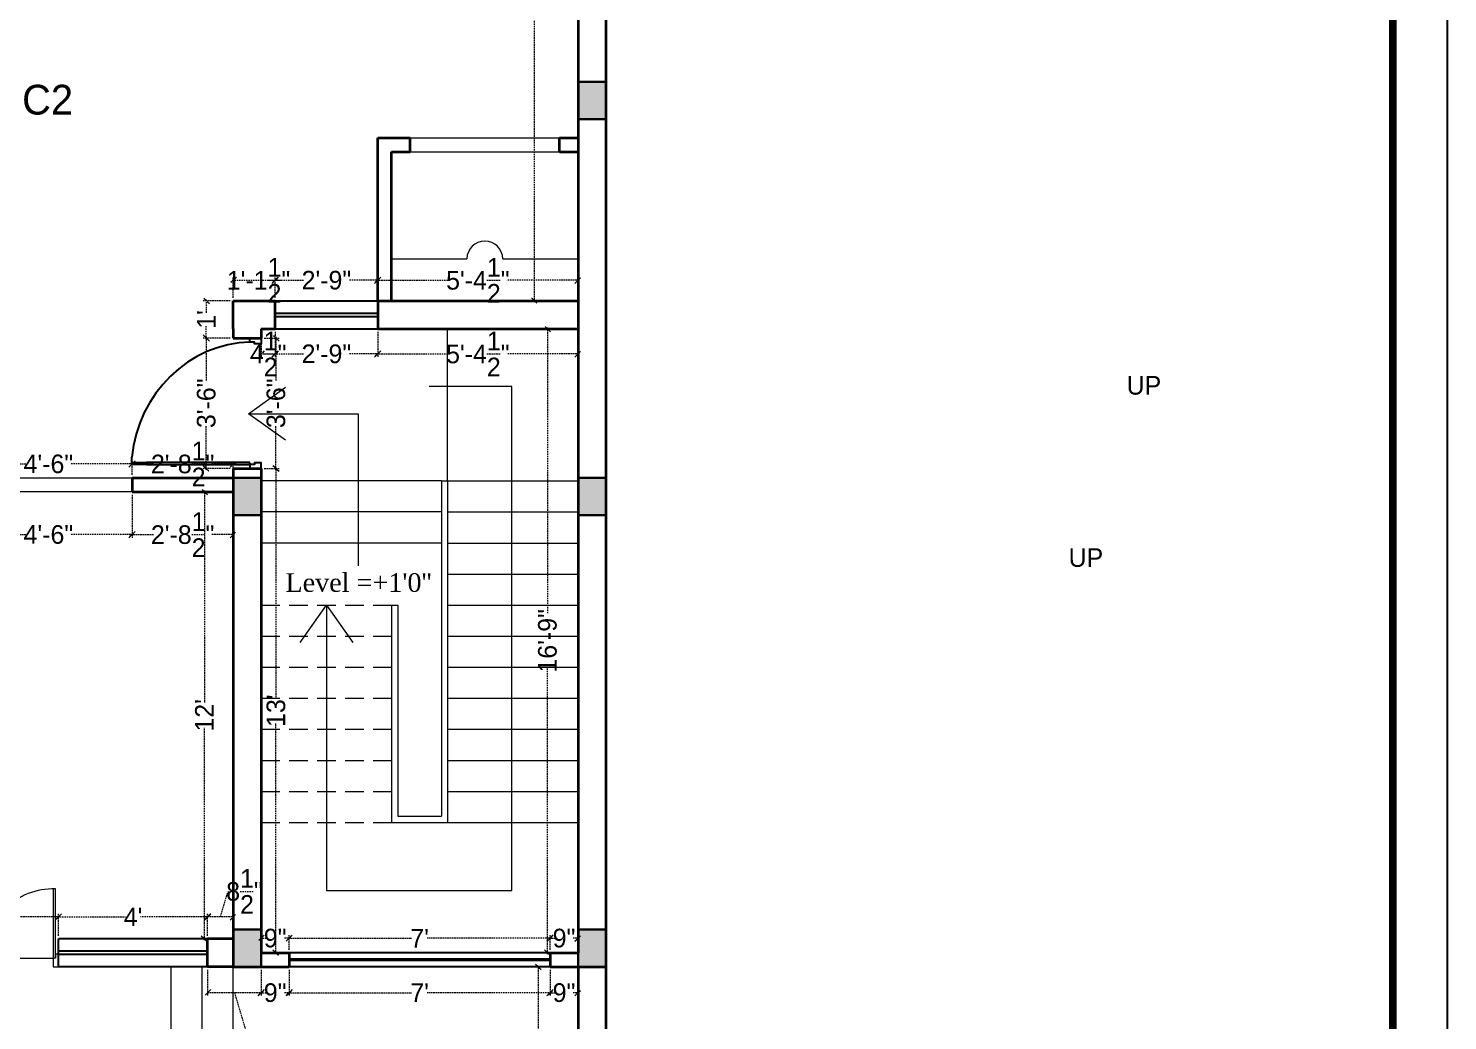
# Model space of a CAD drawing. Header units: millimetres. Extents: x -6808 to 215771, y -89660 to -16303.
# Drawn here: x 97126.6 to 97583.5, y -47833.1 to -47513.5 of the extents above; entities that cross this region are included whole.
import ezdxf

# ---------------------------------------------------------------- set-up
doc = ezdxf.new("R2010")
doc.units = ezdxf.units.MM
doc.header["$PDMODE"] = 35
doc.linetypes.add('ACAD_ISO10W100', pattern=[18, 12, -3, 0, -3])
doc.linetypes.add('DASHED', pattern=[0.75, 0.5, -0.25])
doc.layers.get('0').update_dxf_attribs({"color": 8})
for name, color, linetype, lineweight in [('col.center', 5, 'ACAD_ISO10W100', 15), ('column', 5, 'Continuous', 30), ('door', 5, 'Continuous', 9), ('railing', 190, 'Continuous', 13), ('STAIR', 252, 'Continuous', 15), ('text', 7, 'Continuous', 25), ('wall', 7, 'Continuous', 35), ('wokg dim', 152, 'DASHED', 18)]:
    doc.layers.add(name, color=color, linetype=linetype, lineweight=lineweight)
for name, color, linetype in [('FORMAT', 7, 'Continuous'), ('NET 01', 8, 'Continuous'), ('WAL', 7, 'Continuous'), ('WIN', 5, 'Continuous')]:
    doc.layers.add(name, color=color, linetype=linetype)
doc.styles.add('SAJ', font='eurr____.ttf')
doc.styles.get("Standard").update_dxf_attribs({"font": 'times.ttf'})
doc.dimstyles.new('SAJ', dxfattribs={"dimtxt": 5, "dimasz": 2, "dimexe": 1, "dimexo": 1, "dimgap": 0.09375, "dimtad": 0, "dimdec": 1, "dimzin": 0, "dimdsep": 46, "dimlunit": 4, "dimtxsty": 'SAJ', "dimblk": 'OBLIQUE', "dimcen": 0.125, "dimdle": 0.375, "dimadec": 0, "dimazin": 0, "dimtfac": 1, "dimtdec": 1, "dimtofl": 0, "dimtmove": 0, "dimatfit": 3, "dimldrblk": 'OBLIQUE', "dimfxl": 1, "dimtolj": 1, "dimtzin": 0, "dimlwd": 5, "dimlwe": 5, "dimarcsym": 1})

# ---------------------------------------------------------------- blocks, each defined once
blk = doc.blocks.new('A$C2AC05335')
at = {"layer": 'door'}
for p, q in [((2.24, 0), (2.24, 30.31)), ((3.07, 30.33), (3.07, 0)), ((56.93, 30.33), (56.93, 3.31)), ((57.76, 3.31), (57.76, 30.31)), ((1, 4.97), (2.24, 4.97)), ((1, 4.97), (1, 0)), ((3.07, 0), (1, 0)), ((2.24, 4.97), (2.24, 3.31)), ((2.24, 3.31), (3.07, 3.31)), ((3.07, 3.31), (3.07, 0)), ((3.07, 3.31), (56.93, 3.31)), ((57.76, 3.31), (56.93, 3.31)), ((56.93, 3.31), (56.93, 0)), ((56.93, 0), (59, 0)), ((59, 4.97), (57.76, 4.97)), ((57.76, 4.97), (57.76, 3.31)), ((59, 4.97), (59, 0))]:
    blk.add_line(p, q, dxfattribs=at)
for centre, start, end in [((3.12, 3.45), 359.7055, 91.88), ((56.88, 3.45), 88.12, 180.2945)]:
    blk.add_arc(centre, 26.88, start, end, dxfattribs=at)
blk = doc.blocks.new('QEWFWE')
at = {"layer": 'NET 01'}
for p, q in [((238503.45, 15011.85), (238503.45, 15015.77)), ((238503.45, 15015.77), (238505.41, 15015.77)), ((238503.98, 15015.77), (238503.98, 15011.85)), ((238503.98, 15011.85), (238503.45, 15011.85)), ((238503.45, 15011.85), (238503.45, 14988.32)), ((238503.98, 14988.32), (238503.98, 15011.85)), ((238503.45, 14988.32), (238503.45, 14984.4)), ((238503.98, 14988.32), (238503.45, 14988.32)), ((238503.98, 14984.4), (238503.98, 14988.32)), ((238503.45, 14984.4), (238503.98, 14984.4))]:
    blk.add_line(p, q, dxfattribs=at)
for points in [[(238503.45, 14984.4), (238502.4, 14984.4), (238502.4, 14981.4), (238503.9, 14981.4), (238503.9, 14982.9), (238503.9, 14983.2), (238503.45, 14983.2)], [(238536.02, 14984.4), (238537.07, 14984.4), (238537.07, 14981.4), (238535.57, 14981.4), (238535.57, 14982.9), (238535.57, 14983.2), (238536.02, 14983.2)]]:
    blk.add_lwpolyline(points, close=True, dxfattribs=at)
blk.add_ellipse((238504.18, 14985.62), major_axis=(-29.27, 13.54), ratio=0.925766, start_param=-2.718612, end_param=-1.204625, dxfattribs=at)
blk = doc.blocks.new('_Oblique')
at = {"color": 0, "linetype": 'ByBlock', "lineweight": -2}
blk.add_line((-0.5, -0.5), (0.5, 0.5), dxfattribs=at)
blk = doc.blocks.new('c1')
at = {"layer": 'column'}
blk.add_hatch(color=256, dxfattribs=at).paths.add_polyline_path([(58376.49, -43564.36), (58385.49, -43564.36), (58385.49, -43552.36), (58376.49, -43552.36)])
for p, q in [((58376.49, -43552.36), (58376.49, -43564.36)), ((58376.49, -43552.36), (58385.49, -43552.36)), ((58385.49, -43564.36), (58385.49, -43552.36)), ((58376.49, -43564.36), (58385.49, -43564.36))]:
    blk.add_line(p, q, dxfattribs=at)
blk = doc.blocks.new('A$C32B276F4')
at = {"layer": 'column'}
blk.add_hatch(color=256, dxfattribs=at).paths.add_polyline_path([(9, 0), (9, 9), (0, 9), (0, 0)])
for p, q in [((0, 0), (0, 9)), ((0, 9), (9, 9)), ((9, 9), (9, 0)), ((9, 0), (0, 0))]:
    blk.add_line(p, q, dxfattribs=at)
at = {"layer": 'col.center', "linetype": 'ByBlock', "insert": (10.02, 9.59), "char_height": 9.6, "width": 293.6941, "attachment_point": 1, "style": 'SAJ'}
blk.add_mtext('\\A1;{\\fCentury Gothic|b0|i0|c0|p34;C2}', dxfattribs=at)
blk = doc.blocks.new('*D1271')
at = {"layer": 'Defpoints', "color": 0, "transparency": 16777216}
for p in [(97303.53, -47393.77), (97289.52, -47601.27), (97303.53, -47601.27)]:
    blk.add_point(p, dxfattribs=at)
at = {"layer": 'wokg dim', "color": 0, "linetype": 'DASHED', "lineweight": 5, "transparency": 16777216}
for p, q in [((97289.52, -47393.4), (97289.52, -47486.62)), ((97302.53, -47393.77), (97288.52, -47393.77)), ((97289.52, -47601.65), (97289.52, -47508.42)), ((97302.53, -47601.27), (97288.52, -47601.27))]:
    blk.add_line(p, q, dxfattribs=at)
at = {"layer": 'wokg dim', "color": 0, "lineweight": 5, "transparency": 16777216, "xscale": 2, "yscale": 2, "zscale": 2}
for p, rotation in [((97289.52, -47393.77), 90), ((97289.52, -47601.27), 270)]:
    blk.add_blockref('_Oblique', p, dxfattribs=dict(at, rotation=rotation))
at = {"layer": 'wokg dim', "color": 0, "transparency": 16777216, "insert": (97289.52, -47497.52), "char_height": 6, "attachment_point": 5, "rotation": 90, "style": 'SAJ'}
blk.add_mtext('\\A1;17\'-3{\\H1.000000x;\\S1/2;}"', dxfattribs=at)
blk = doc.blocks.new('*D1297')
at = {"layer": 'Defpoints', "color": 0, "transparency": 16777216}
for p in [(97159.94, -47653.81), (97106.08, -47658.27), (97159.94, -47658.27)]:
    blk.add_point(p, dxfattribs=at)
at = {"layer": 'wokg dim', "color": 0, "linetype": 'DASHED', "lineweight": 5, "transparency": 16777216}
for p, q in [((97105.71, -47653.81), (97125.92, -47653.81)), ((97106.08, -47657.27), (97106.08, -47652.81)), ((97160.32, -47653.81), (97140.11, -47653.81)), ((97159.94, -47657.27), (97159.94, -47652.81))]:
    blk.add_line(p, q, dxfattribs=at)
at = {"layer": 'wokg dim', "color": 0, "lineweight": 5, "transparency": 16777216, "xscale": 2, "yscale": 2, "zscale": 2, "rotation": 180}
blk.add_blockref('_Oblique', (97106.08, -47653.81), dxfattribs=at)
at = {"layer": 'wokg dim', "color": 0, "lineweight": 5, "transparency": 16777216, "xscale": 2, "yscale": 2, "zscale": 2}
blk.add_blockref('_Oblique', (97159.94, -47653.81), dxfattribs=at)
at = {"layer": 'wokg dim', "color": 0, "transparency": 16777216, "insert": (97133.01, -47653.81), "char_height": 6, "attachment_point": 5, "style": 'SAJ'}
blk.add_mtext('\\A1;4\'-6"', dxfattribs=at)
blk = doc.blocks.new('*D1298')
at = {"layer": 'Defpoints', "color": 0, "transparency": 16777216}
for p in [(97159.94, -47653.81), (97159.94, -47658.27), (97192.53, -47658.27)]:
    blk.add_point(p, dxfattribs=at)
at = {"layer": 'wokg dim', "color": 0, "linetype": 'DASHED', "lineweight": 5, "transparency": 16777216}
for p, q in [((97159.57, -47653.81), (97166.9, -47653.81)), ((97159.94, -47657.27), (97159.94, -47652.81)), ((97192.91, -47653.81), (97185.57, -47653.81)), ((97192.53, -47657.27), (97192.53, -47652.81))]:
    blk.add_line(p, q, dxfattribs=at)
at = {"layer": 'wokg dim', "color": 0, "lineweight": 5, "transparency": 16777216, "xscale": 2, "yscale": 2, "zscale": 2}
for p, rotation in [((97159.94, -47653.81), 180.0000000000256), ((97192.53, -47653.81), 2.55795e-11)]:
    blk.add_blockref('_Oblique', p, dxfattribs=dict(at, rotation=rotation))
at = {"layer": 'wokg dim', "color": 0, "transparency": 16777216, "insert": (97176.24, -47653.81), "char_height": 6, "attachment_point": 5, "style": 'SAJ'}
blk.add_mtext('\\A1;2\'-8{\\H1.000000x;\\S1/2;}"', dxfattribs=at)
blk = doc.blocks.new('*D1299')
at = {"layer": 'Defpoints', "color": 0, "transparency": 16777216}
for p in [(97201.53, -47613.27), (97201.53, -47655.27), (97206.29, -47655.27)]:
    blk.add_point(p, dxfattribs=at)
at = {"layer": 'wokg dim', "color": 0, "linetype": 'DASHED', "lineweight": 5, "transparency": 16777216}
for p, q in [((97202.53, -47613.27), (97207.29, -47613.27)), ((97206.29, -47612.9), (97206.29, -47627.11)), ((97206.29, -47655.65), (97206.29, -47641.43)), ((97202.53, -47655.27), (97207.29, -47655.27))]:
    blk.add_line(p, q, dxfattribs=at)
at = {"layer": 'wokg dim', "color": 0, "lineweight": 5, "transparency": 16777216, "xscale": 2, "yscale": 2, "zscale": 2}
for p, rotation in [((97206.29, -47613.27), 90), ((97206.29, -47655.27), 270)]:
    blk.add_blockref('_Oblique', p, dxfattribs=dict(at, rotation=rotation))
at = {"layer": 'wokg dim', "color": 0, "transparency": 16777216, "insert": (97206.29, -47634.27), "char_height": 6, "attachment_point": 5, "rotation": 90, "style": 'SAJ'}
blk.add_mtext('\\A1;3\'-6"', dxfattribs=at)
blk = doc.blocks.new('*D1300')
at = {"layer": 'Defpoints', "color": 0, "transparency": 16777216}
for p in [(97303.53, -47594.65), (97239.03, -47601.27), (97303.53, -47601.27)]:
    blk.add_point(p, dxfattribs=at)
at = {"layer": 'wokg dim', "color": 0, "linetype": 'DASHED', "lineweight": 5, "transparency": 16777216}
for p, q in [((97239.03, -47600.27), (97239.03, -47593.65)), ((97303.53, -47600.27), (97303.53, -47593.65)), ((97238.66, -47594.65), (97261.94, -47594.65)), ((97303.91, -47594.65), (97280.62, -47594.65))]:
    blk.add_line(p, q, dxfattribs=at)
at = {"layer": 'wokg dim', "color": 0, "lineweight": 5, "transparency": 16777216, "xscale": 2, "yscale": 2, "zscale": 2, "rotation": 180}
blk.add_blockref('_Oblique', (97239.03, -47594.65), dxfattribs=at)
at = {"layer": 'wokg dim', "color": 0, "lineweight": 5, "transparency": 16777216, "xscale": 2, "yscale": 2, "zscale": 2}
blk.add_blockref('_Oblique', (97303.53, -47594.65), dxfattribs=at)
at = {"layer": 'wokg dim', "color": 0, "transparency": 16777216, "insert": (97271.28, -47594.65), "char_height": 6, "attachment_point": 5, "style": 'SAJ'}
blk.add_mtext('\\A1;5\'-4{\\H1.000000x;\\S1/2;}"', dxfattribs=at)
blk = doc.blocks.new('*D1301')
at = {"layer": 'Defpoints', "color": 0, "transparency": 16777216}
for p in [(97206.03, -47594.65), (97206.03, -47601.27), (97239.03, -47601.27)]:
    blk.add_point(p, dxfattribs=at)
at = {"layer": 'wokg dim', "color": 0, "linetype": 'DASHED', "lineweight": 5, "transparency": 16777216}
for p, q in [((97206.03, -47600.27), (97206.03, -47593.65)), ((97239.03, -47600.27), (97239.03, -47593.65)), ((97205.66, -47594.65), (97215.37, -47594.65)), ((97239.41, -47594.65), (97229.69, -47594.65))]:
    blk.add_line(p, q, dxfattribs=at)
at = {"layer": 'wokg dim', "color": 0, "lineweight": 5, "transparency": 16777216, "xscale": 2, "yscale": 2, "zscale": 2}
for p, rotation in [((97206.03, -47594.65), 179.9999999999874), ((97239.03, -47594.65), 359.9999999999874)]:
    blk.add_blockref('_Oblique', p, dxfattribs=dict(at, rotation=rotation))
at = {"layer": 'wokg dim', "color": 0, "transparency": 16777216, "insert": (97222.53, -47594.65), "char_height": 6, "attachment_point": 5, "style": 'SAJ'}
blk.add_mtext('\\A1;2\'-9"', dxfattribs=at)
blk = doc.blocks.new('*D1302')
at = {"layer": 'Defpoints', "color": 0, "transparency": 16777216}
for p in [(97206.03, -47594.65), (97192.53, -47601.27), (97206.03, -47601.27)]:
    blk.add_point(p, dxfattribs=at)
at = {"layer": 'wokg dim', "color": 0, "linetype": 'DASHED', "lineweight": 5, "transparency": 16777216}
for p, q in [((97192.53, -47600.27), (97192.53, -47593.65)), ((97206.03, -47600.27), (97206.03, -47593.65)), ((97192.16, -47594.65), (97206.41, -47594.65))]:
    blk.add_line(p, q, dxfattribs=at)
at = {"layer": 'wokg dim', "color": 0, "lineweight": 5, "transparency": 16777216, "xscale": 2, "yscale": 2, "zscale": 2, "rotation": 180}
blk.add_blockref('_Oblique', (97192.53, -47594.65), dxfattribs=at)
at = {"layer": 'wokg dim', "color": 0, "lineweight": 5, "transparency": 16777216, "xscale": 2, "yscale": 2, "zscale": 2}
blk.add_blockref('_Oblique', (97206.03, -47594.65), dxfattribs=at)
at = {"layer": 'wokg dim', "color": 0, "transparency": 16777216, "insert": (97200.67, -47594.65), "char_height": 6, "attachment_point": 5, "style": 'SAJ'}
blk.add_mtext('\\A1;1\'-1{\\H1.000000x;\\S1/2;}"', dxfattribs=at)
blk = doc.blocks.new('*D1303')
at = {"layer": 'Defpoints', "color": 0, "transparency": 16777216}
for p in [(97192.53, -47601.27), (97183.85, -47613.27), (97192.53, -47613.27)]:
    blk.add_point(p, dxfattribs=at)
at = {"layer": 'wokg dim', "color": 0, "linetype": 'DASHED', "lineweight": 5, "transparency": 16777216}
for p, q in [((97191.53, -47601.27), (97182.85, -47601.27)), ((97183.85, -47600.9), (97183.85, -47605.34)), ((97183.85, -47613.65), (97183.85, -47609.2)), ((97191.53, -47613.27), (97182.85, -47613.27))]:
    blk.add_line(p, q, dxfattribs=at)
at = {"layer": 'wokg dim', "color": 0, "lineweight": 5, "transparency": 16777216, "xscale": 2, "yscale": 2, "zscale": 2}
for p, rotation in [((97183.85, -47601.27), 90), ((97183.85, -47613.27), 270)]:
    blk.add_blockref('_Oblique', p, dxfattribs=dict(at, rotation=rotation))
at = {"layer": 'wokg dim', "color": 0, "transparency": 16777216, "insert": (97183.85, -47607.27), "char_height": 6, "attachment_point": 5, "rotation": 90, "style": 'SAJ'}
blk.add_mtext("\\A1;1'", dxfattribs=at)
blk = doc.blocks.new('*D1304')
at = {"layer": 'Defpoints', "color": 0, "transparency": 16777216}
for p in [(97192.53, -47613.27), (97183.85, -47655.27), (97192.53, -47655.27)]:
    blk.add_point(p, dxfattribs=at)
at = {"layer": 'wokg dim', "color": 0, "linetype": 'DASHED', "lineweight": 5, "transparency": 16777216}
for p, q in [((97191.53, -47613.27), (97182.85, -47613.27)), ((97183.85, -47612.9), (97183.85, -47627.11)), ((97183.85, -47655.65), (97183.85, -47641.43)), ((97191.53, -47655.27), (97182.85, -47655.27))]:
    blk.add_line(p, q, dxfattribs=at)
at = {"layer": 'wokg dim', "color": 0, "lineweight": 5, "transparency": 16777216, "xscale": 2, "yscale": 2, "zscale": 2}
for p, rotation in [((97183.85, -47613.27), 90), ((97183.85, -47655.27), 270)]:
    blk.add_blockref('_Oblique', p, dxfattribs=dict(at, rotation=rotation))
at = {"layer": 'wokg dim', "color": 0, "transparency": 16777216, "insert": (97183.85, -47634.27), "char_height": 6, "attachment_point": 5, "rotation": 90, "style": 'SAJ'}
blk.add_mtext('\\A1;3\'-6"', dxfattribs=at)
blk = doc.blocks.new('*D1305')
at = {"layer": 'Defpoints', "color": 0, "transparency": 16777216}
for p in [(97239.03, -47610.27), (97303.53, -47610.27), (97239.03, -47618.37)]:
    blk.add_point(p, dxfattribs=at)
at = {"layer": 'wokg dim', "color": 0, "linetype": 'DASHED', "lineweight": 5, "transparency": 16777216}
for p, q in [((97239.03, -47611.27), (97239.03, -47619.37)), ((97303.53, -47611.27), (97303.53, -47619.37)), ((97238.66, -47618.37), (97261.94, -47618.37)), ((97303.91, -47618.37), (97280.62, -47618.37))]:
    blk.add_line(p, q, dxfattribs=at)
at = {"layer": 'wokg dim', "color": 0, "lineweight": 5, "transparency": 16777216, "xscale": 2, "yscale": 2, "zscale": 2}
for p, rotation in [((97239.03, -47618.37), 179.9999999999095), ((97303.53, -47618.37), 359.9999999999096)]:
    blk.add_blockref('_Oblique', p, dxfattribs=dict(at, rotation=rotation))
at = {"layer": 'wokg dim', "color": 0, "transparency": 16777216, "insert": (97271.28, -47618.37), "char_height": 6, "attachment_point": 5, "style": 'SAJ'}
blk.add_mtext('\\A1;5\'-4{\\H1.000000x;\\S1/2;}"', dxfattribs=at)
blk = doc.blocks.new('*D1306')
at = {"layer": 'Defpoints', "color": 0, "transparency": 16777216}
for p in [(97206.03, -47610.27), (97239.03, -47610.27), (97239.03, -47618.37)]:
    blk.add_point(p, dxfattribs=at)
at = {"layer": 'wokg dim', "color": 0, "linetype": 'DASHED', "lineweight": 5, "transparency": 16777216}
for p, q in [((97206.03, -47611.27), (97206.03, -47619.37)), ((97239.03, -47611.27), (97239.03, -47619.37)), ((97205.66, -47618.37), (97215.37, -47618.37)), ((97239.41, -47618.37), (97229.69, -47618.37))]:
    blk.add_line(p, q, dxfattribs=at)
at = {"layer": 'wokg dim', "color": 0, "lineweight": 5, "transparency": 16777216, "xscale": 2, "yscale": 2, "zscale": 2, "rotation": 180}
blk.add_blockref('_Oblique', (97206.03, -47618.37), dxfattribs=at)
at = {"layer": 'wokg dim', "color": 0, "lineweight": 5, "transparency": 16777216, "xscale": 2, "yscale": 2, "zscale": 2}
blk.add_blockref('_Oblique', (97239.03, -47618.37), dxfattribs=at)
at = {"layer": 'wokg dim', "color": 0, "transparency": 16777216, "insert": (97222.53, -47618.37), "char_height": 6, "attachment_point": 5, "style": 'SAJ'}
blk.add_mtext('\\A1;2\'-9"', dxfattribs=at)
blk = doc.blocks.new('*D1307')
at = {"layer": 'Defpoints', "color": 0, "transparency": 16777216}
for p in [(97201.53, -47610.27), (97206.03, -47610.27), (97206.03, -47618.37)]:
    blk.add_point(p, dxfattribs=at)
at = {"layer": 'wokg dim', "color": 0, "linetype": 'DASHED', "lineweight": 5, "transparency": 16777216}
for p, q in [((97201.53, -47611.27), (97201.53, -47619.37)), ((97206.03, -47611.27), (97206.03, -47619.37)), ((97201.16, -47618.37), (97206.41, -47618.37))]:
    blk.add_line(p, q, dxfattribs=at)
at = {"layer": 'wokg dim', "color": 0, "lineweight": 5, "transparency": 16777216, "xscale": 2, "yscale": 2, "zscale": 2, "rotation": 180}
blk.add_blockref('_Oblique', (97201.53, -47618.37), dxfattribs=at)
at = {"layer": 'wokg dim', "color": 0, "lineweight": 5, "transparency": 16777216, "xscale": 2, "yscale": 2, "zscale": 2}
blk.add_blockref('_Oblique', (97206.03, -47618.37), dxfattribs=at)
at = {"layer": 'wokg dim', "color": 0, "transparency": 16777216, "insert": (97203.78, -47618.37), "char_height": 6, "attachment_point": 5, "style": 'SAJ'}
blk.add_mtext('\\A1;4{\\H1.000000x;\\S1/2;}"', dxfattribs=at)
blk = doc.blocks.new('*D1308')
at = {"layer": 'Defpoints', "color": 0, "transparency": 16777216}
for p in [(97303.53, -47610.27), (97293.7, -47811.27), (97303.53, -47811.27)]:
    blk.add_point(p, dxfattribs=at)
at = {"layer": 'wokg dim', "color": 0, "linetype": 'DASHED', "lineweight": 5, "transparency": 16777216}
for p, q in [((97302.53, -47610.27), (97292.7, -47610.27)), ((97293.7, -47609.9), (97293.7, -47702.05)), ((97293.7, -47811.65), (97293.7, -47719.5)), ((97302.53, -47811.27), (97292.7, -47811.27))]:
    blk.add_line(p, q, dxfattribs=at)
at = {"layer": 'wokg dim', "color": 0, "lineweight": 5, "transparency": 16777216, "xscale": 2, "yscale": 2, "zscale": 2}
for p, rotation in [((97293.7, -47610.27), 90), ((97293.7, -47811.27), 270)]:
    blk.add_blockref('_Oblique', p, dxfattribs=dict(at, rotation=rotation))
at = {"layer": 'wokg dim', "color": 0, "transparency": 16777216, "insert": (97293.7, -47710.77), "char_height": 6, "attachment_point": 5, "rotation": 90, "style": 'SAJ'}
blk.add_mtext('\\A1;16\'-9"', dxfattribs=at)
blk = doc.blocks.new('*D1309')
at = {"layer": 'Defpoints', "color": 0, "transparency": 16777216}
for p in [(97294.53, -47806.55), (97294.53, -47811.27), (97303.53, -47811.27)]:
    blk.add_point(p, dxfattribs=at)
at = {"layer": 'wokg dim', "color": 0, "linetype": 'DASHED', "lineweight": 5, "transparency": 16777216}
for p, q in [((97294.16, -47806.55), (97296.08, -47806.55)), ((97294.53, -47810.27), (97294.53, -47805.55)), ((97303.91, -47806.55), (97301.98, -47806.55)), ((97303.53, -47810.27), (97303.53, -47805.55))]:
    blk.add_line(p, q, dxfattribs=at)
at = {"layer": 'wokg dim', "color": 0, "lineweight": 5, "transparency": 16777216, "xscale": 2, "yscale": 2, "zscale": 2}
for p, rotation in [((97294.53, -47806.55), 180.0000000001853), ((97303.53, -47806.55), 1.852918e-10)]:
    blk.add_blockref('_Oblique', p, dxfattribs=dict(at, rotation=rotation))
at = {"layer": 'wokg dim', "color": 0, "transparency": 16777216, "insert": (97299.03, -47806.55), "char_height": 6, "attachment_point": 5, "style": 'SAJ'}
blk.add_mtext('\\A1;9"', dxfattribs=at)
blk = doc.blocks.new('*D1310')
at = {"layer": 'Defpoints', "color": 0, "transparency": 16777216}
for p in [(97294.53, -47806.55), (97210.53, -47811.27), (97294.53, -47811.27)]:
    blk.add_point(p, dxfattribs=at)
at = {"layer": 'wokg dim', "color": 0, "linetype": 'DASHED', "lineweight": 5, "transparency": 16777216}
for p, q in [((97210.16, -47806.55), (97250.05, -47806.55)), ((97210.53, -47810.27), (97210.53, -47805.55)), ((97294.91, -47806.55), (97255.01, -47806.55)), ((97294.53, -47810.27), (97294.53, -47805.55))]:
    blk.add_line(p, q, dxfattribs=at)
at = {"layer": 'wokg dim', "color": 0, "lineweight": 5, "transparency": 16777216, "xscale": 2, "yscale": 2, "zscale": 2, "rotation": 180}
blk.add_blockref('_Oblique', (97210.53, -47806.55), dxfattribs=at)
at = {"layer": 'wokg dim', "color": 0, "lineweight": 5, "transparency": 16777216, "xscale": 2, "yscale": 2, "zscale": 2}
blk.add_blockref('_Oblique', (97294.53, -47806.55), dxfattribs=at)
at = {"layer": 'wokg dim', "color": 0, "transparency": 16777216, "insert": (97252.53, -47806.55), "char_height": 6, "attachment_point": 5, "style": 'SAJ'}
blk.add_mtext("\\A1;7'", dxfattribs=at)
blk = doc.blocks.new('*D1311')
at = {"layer": 'Defpoints', "color": 0, "transparency": 16777216}
for p in [(97210.53, -47806.55), (97201.53, -47811.27), (97210.53, -47811.27)]:
    blk.add_point(p, dxfattribs=at)
at = {"layer": 'wokg dim', "color": 0, "linetype": 'DASHED', "lineweight": 5, "transparency": 16777216}
for p, q in [((97201.16, -47806.55), (97203.08, -47806.55)), ((97201.53, -47810.27), (97201.53, -47805.55)), ((97210.91, -47806.55), (97208.98, -47806.55)), ((97210.53, -47810.27), (97210.53, -47805.55))]:
    blk.add_line(p, q, dxfattribs=at)
at = {"layer": 'wokg dim', "color": 0, "lineweight": 5, "transparency": 16777216, "xscale": 2, "yscale": 2, "zscale": 2, "rotation": 180}
blk.add_blockref('_Oblique', (97201.53, -47806.55), dxfattribs=at)
at = {"layer": 'wokg dim', "color": 0, "lineweight": 5, "transparency": 16777216, "xscale": 2, "yscale": 2, "zscale": 2}
blk.add_blockref('_Oblique', (97210.53, -47806.55), dxfattribs=at)
at = {"layer": 'wokg dim', "color": 0, "transparency": 16777216, "insert": (97206.03, -47806.55), "char_height": 6, "attachment_point": 5, "style": 'SAJ'}
blk.add_mtext('\\A1;9"', dxfattribs=at)
blk = doc.blocks.new('*D1312')
at = {"layer": 'Defpoints', "color": 0, "transparency": 16777216}
for p in [(97201.53, -47655.27), (97201.53, -47811.27), (97206.29, -47811.27)]:
    blk.add_point(p, dxfattribs=at)
at = {"layer": 'wokg dim', "color": 0, "linetype": 'DASHED', "lineweight": 5, "transparency": 16777216}
for p, q in [((97202.53, -47655.27), (97207.29, -47655.27)), ((97206.29, -47654.9), (97206.29, -47729.23)), ((97206.29, -47811.65), (97206.29, -47737.32)), ((97202.53, -47811.27), (97207.29, -47811.27))]:
    blk.add_line(p, q, dxfattribs=at)
at = {"layer": 'wokg dim', "color": 0, "lineweight": 5, "transparency": 16777216, "xscale": 2, "yscale": 2, "zscale": 2}
for p, rotation in [((97206.29, -47655.27), 90), ((97206.29, -47811.27), 270)]:
    blk.add_blockref('_Oblique', p, dxfattribs=dict(at, rotation=rotation))
at = {"layer": 'wokg dim', "color": 0, "transparency": 16777216, "insert": (97206.29, -47733.27), "char_height": 6, "attachment_point": 5, "rotation": 90, "style": 'SAJ'}
blk.add_mtext("\\A1;13'", dxfattribs=at)
blk = doc.blocks.new('*D1314')
at = {"layer": 'Defpoints', "color": 0, "transparency": 16777216}
for p in [(97106.08, -47662.77), (97159.94, -47662.77), (97159.94, -47676.56)]:
    blk.add_point(p, dxfattribs=at)
at = {"layer": 'wokg dim', "color": 0, "linetype": 'DASHED', "lineweight": 5, "transparency": 16777216}
for p, q in [((97106.08, -47663.77), (97106.08, -47677.56)), ((97159.94, -47663.77), (97159.94, -47677.56)), ((97105.71, -47676.56), (97125.92, -47676.56)), ((97160.32, -47676.56), (97140.11, -47676.56))]:
    blk.add_line(p, q, dxfattribs=at)
at = {"layer": 'wokg dim', "color": 0, "lineweight": 5, "transparency": 16777216, "xscale": 2, "yscale": 2, "zscale": 2, "rotation": 180}
blk.add_blockref('_Oblique', (97106.08, -47676.56), dxfattribs=at)
at = {"layer": 'wokg dim', "color": 0, "lineweight": 5, "transparency": 16777216, "xscale": 2, "yscale": 2, "zscale": 2}
blk.add_blockref('_Oblique', (97159.94, -47676.56), dxfattribs=at)
at = {"layer": 'wokg dim', "color": 0, "transparency": 16777216, "insert": (97133.01, -47676.56), "char_height": 6, "attachment_point": 5, "style": 'SAJ'}
blk.add_mtext('\\A1;4\'-6"', dxfattribs=at)
blk = doc.blocks.new('*D1315')
at = {"layer": 'Defpoints', "color": 0, "transparency": 16777216}
for p in [(97159.94, -47662.77), (97192.53, -47662.77), (97192.53, -47676.56)]:
    blk.add_point(p, dxfattribs=at)
at = {"layer": 'wokg dim', "color": 0, "linetype": 'DASHED', "lineweight": 5, "transparency": 16777216}
for p, q in [((97159.94, -47663.77), (97159.94, -47677.56)), ((97192.53, -47663.77), (97192.53, -47677.56)), ((97159.57, -47676.56), (97166.9, -47676.56)), ((97192.91, -47676.56), (97185.57, -47676.56))]:
    blk.add_line(p, q, dxfattribs=at)
at = {"layer": 'wokg dim', "color": 0, "lineweight": 5, "transparency": 16777216, "xscale": 2, "yscale": 2, "zscale": 2, "rotation": 180}
blk.add_blockref('_Oblique', (97159.94, -47676.56), dxfattribs=at)
at = {"layer": 'wokg dim', "color": 0, "lineweight": 5, "transparency": 16777216, "xscale": 2, "yscale": 2, "zscale": 2}
blk.add_blockref('_Oblique', (97192.53, -47676.56), dxfattribs=at)
at = {"layer": 'wokg dim', "color": 0, "transparency": 16777216, "insert": (97176.24, -47676.56), "char_height": 6, "attachment_point": 5, "style": 'SAJ'}
blk.add_mtext('\\A1;2\'-8{\\H1.000000x;\\S1/2;}"', dxfattribs=at)
blk = doc.blocks.new('*D1317')
at = {"layer": 'Defpoints', "color": 0, "transparency": 16777216}
for p in [(97192.53, -47662.77), (97183.24, -47806.77), (97192.53, -47806.77)]:
    blk.add_point(p, dxfattribs=at)
at = {"layer": 'wokg dim', "color": 0, "linetype": 'DASHED', "lineweight": 5, "transparency": 16777216}
for p, q in [((97191.53, -47662.77), (97182.24, -47662.77)), ((97183.24, -47662.4), (97183.24, -47730.73)), ((97183.24, -47807.15), (97183.24, -47738.82)), ((97191.53, -47806.77), (97182.24, -47806.77))]:
    blk.add_line(p, q, dxfattribs=at)
at = {"layer": 'wokg dim', "color": 0, "lineweight": 5, "transparency": 16777216, "xscale": 2, "yscale": 2, "zscale": 2}
for p, rotation in [((97183.24, -47662.77), 90), ((97183.24, -47806.77), 270)]:
    blk.add_blockref('_Oblique', p, dxfattribs=dict(at, rotation=rotation))
at = {"layer": 'wokg dim', "color": 0, "transparency": 16777216, "insert": (97183.24, -47734.77), "char_height": 6, "attachment_point": 5, "rotation": 90, "style": 'SAJ'}
blk.add_mtext("\\A1;12'", dxfattribs=at)
blk = doc.blocks.new('*D1320')
at = {"layer": 'Defpoints', "color": 0, "transparency": 16777216}
for p in [(97136.28, -47799.67), (97088.28, -47806.77), (97136.28, -47806.77)]:
    blk.add_point(p, dxfattribs=at)
at = {"layer": 'wokg dim', "color": 0, "linetype": 'DASHED', "lineweight": 5, "transparency": 16777216}
for p, q in [((97087.91, -47799.67), (97109.86, -47799.67)), ((97088.28, -47805.77), (97088.28, -47798.67)), ((97136.66, -47799.67), (97114.7, -47799.67)), ((97136.28, -47805.77), (97136.28, -47798.67))]:
    blk.add_line(p, q, dxfattribs=at)
at = {"layer": 'wokg dim', "color": 0, "lineweight": 5, "transparency": 16777216, "xscale": 2, "yscale": 2, "zscale": 2, "rotation": 180}
blk.add_blockref('_Oblique', (97088.28, -47799.67), dxfattribs=at)
at = {"layer": 'wokg dim', "color": 0, "lineweight": 5, "transparency": 16777216, "xscale": 2, "yscale": 2, "zscale": 2}
blk.add_blockref('_Oblique', (97136.28, -47799.67), dxfattribs=at)
at = {"layer": 'wokg dim', "color": 0, "transparency": 16777216, "insert": (97112.28, -47799.67), "char_height": 6, "attachment_point": 5, "style": 'SAJ'}
blk.add_mtext("\\A1;4'", dxfattribs=at)
blk = doc.blocks.new('*D1321')
at = {"layer": 'Defpoints', "color": 0, "transparency": 16777216}
for p in [(97184.28, -47799.67), (97136.28, -47806.77), (97184.28, -47806.77)]:
    blk.add_point(p, dxfattribs=at)
at = {"layer": 'wokg dim', "color": 0, "linetype": 'DASHED', "lineweight": 5, "transparency": 16777216}
for p, q in [((97135.91, -47799.67), (97157.86, -47799.67)), ((97136.28, -47805.77), (97136.28, -47798.67)), ((97184.66, -47799.67), (97162.7, -47799.67)), ((97184.28, -47805.77), (97184.28, -47798.67))]:
    blk.add_line(p, q, dxfattribs=at)
at = {"layer": 'wokg dim', "color": 0, "lineweight": 5, "transparency": 16777216, "xscale": 2, "yscale": 2, "zscale": 2, "rotation": 180}
blk.add_blockref('_Oblique', (97136.28, -47799.67), dxfattribs=at)
at = {"layer": 'wokg dim', "color": 0, "lineweight": 5, "transparency": 16777216, "xscale": 2, "yscale": 2, "zscale": 2}
blk.add_blockref('_Oblique', (97184.28, -47799.67), dxfattribs=at)
at = {"layer": 'wokg dim', "color": 0, "transparency": 16777216, "insert": (97160.28, -47799.67), "char_height": 6, "attachment_point": 5, "style": 'SAJ'}
blk.add_mtext("\\A1;4'", dxfattribs=at)
blk = doc.blocks.new('*D1322')
at = {"layer": 'Defpoints', "color": 0, "transparency": 16777216}
for p in [(97184.28, -47799.67), (97184.28, -47806.77), (97192.53, -47806.77)]:
    blk.add_point(p, dxfattribs=at)
at = {"layer": 'wokg dim', "color": 0, "linetype": 'DASHED', "lineweight": 5, "transparency": 16777216}
for p, q in [((97188.41, -47799.67), (97190.86, -47791.47)), ((97190.86, -47791.47), (97191.05, -47791.47)), ((97192.91, -47799.67), (97183.91, -47799.67)), ((97184.28, -47805.77), (97184.28, -47798.67)), ((97192.53, -47805.77), (97192.53, -47798.67))]:
    blk.add_line(p, q, dxfattribs=at)
at = {"layer": 'wokg dim', "color": 0, "lineweight": 5, "transparency": 16777216, "xscale": 2, "yscale": 2, "zscale": 2}
for p, rotation in [((97184.28, -47799.67), 179.9999999999494), ((97192.53, -47799.67), 359.9999999999495)]:
    blk.add_blockref('_Oblique', p, dxfattribs=dict(at, rotation=rotation))
at = {"layer": 'wokg dim', "color": 0, "transparency": 16777216, "insert": (97196.15, -47791.47), "char_height": 6, "attachment_point": 5, "style": 'SAJ'}
blk.add_mtext('\\A1;8{\\H1.000000x;\\S1/2;}"', dxfattribs=at)
blk = doc.blocks.new('*D1324')
at = {"layer": 'Defpoints', "color": 0, "transparency": 16777216}
for p in [(97184.28, -47815.77), (97201.53, -47815.77), (97184.28, -47824.12)]:
    blk.add_point(p, dxfattribs=at)
at = {"layer": 'wokg dim', "color": 0, "linetype": 'DASHED', "lineweight": 5, "transparency": 16777216}
for p, q in [((97184.28, -47816.77), (97184.28, -47825.12)), ((97201.53, -47816.77), (97201.53, -47825.12)), ((97201.91, -47824.12), (97183.91, -47824.12)), ((97192.91, -47824.12), (97199.66, -47846.63)), ((97199.66, -47846.63), (97199.85, -47846.63))]:
    blk.add_line(p, q, dxfattribs=at)
at = {"layer": 'wokg dim', "color": 0, "lineweight": 5, "transparency": 16777216, "xscale": 2, "yscale": 2, "zscale": 2}
for p, rotation in [((97184.28, -47824.12), 180.0000000000484), ((97201.53, -47824.12), 4.83613e-11)]:
    blk.add_blockref('_Oblique', p, dxfattribs=dict(at, rotation=rotation))
at = {"layer": 'wokg dim', "color": 0, "transparency": 16777216, "insert": (97208.63, -47846.63), "char_height": 6, "attachment_point": 5, "style": 'SAJ'}
blk.add_mtext('\\A1;1\'-5{\\H1.000000x;\\S1/2;}"', dxfattribs=at)
blk = doc.blocks.new('*D1325')
at = {"layer": 'Defpoints', "color": 0, "transparency": 16777216}
for p in [(97201.53, -47815.77), (97210.53, -47815.77), (97210.53, -47824.12)]:
    blk.add_point(p, dxfattribs=at)
at = {"layer": 'wokg dim', "color": 0, "linetype": 'DASHED', "lineweight": 5, "transparency": 16777216}
for p, q in [((97201.53, -47816.77), (97201.53, -47825.12)), ((97210.53, -47816.77), (97210.53, -47825.12)), ((97201.16, -47824.12), (97203.08, -47824.12)), ((97210.91, -47824.12), (97208.98, -47824.12))]:
    blk.add_line(p, q, dxfattribs=at)
at = {"layer": 'wokg dim', "color": 0, "lineweight": 5, "transparency": 16777216, "xscale": 2, "yscale": 2, "zscale": 2, "rotation": 180}
blk.add_blockref('_Oblique', (97201.53, -47824.12), dxfattribs=at)
at = {"layer": 'wokg dim', "color": 0, "lineweight": 5, "transparency": 16777216, "xscale": 2, "yscale": 2, "zscale": 2}
blk.add_blockref('_Oblique', (97210.53, -47824.12), dxfattribs=at)
at = {"layer": 'wokg dim', "color": 0, "transparency": 16777216, "insert": (97206.03, -47824.12), "char_height": 6, "attachment_point": 5, "style": 'SAJ'}
blk.add_mtext('\\A1;9"', dxfattribs=at)
blk = doc.blocks.new('*D1326')
at = {"layer": 'Defpoints', "color": 0, "transparency": 16777216}
for p in [(97210.53, -47815.77), (97294.53, -47815.77), (97294.53, -47824.12)]:
    blk.add_point(p, dxfattribs=at)
at = {"layer": 'wokg dim', "color": 0, "linetype": 'DASHED', "lineweight": 5, "transparency": 16777216}
for p, q in [((97210.53, -47816.77), (97210.53, -47825.12)), ((97294.53, -47816.77), (97294.53, -47825.12)), ((97210.16, -47824.12), (97250.05, -47824.12)), ((97294.91, -47824.12), (97255.01, -47824.12))]:
    blk.add_line(p, q, dxfattribs=at)
at = {"layer": 'wokg dim', "color": 0, "lineweight": 5, "transparency": 16777216, "xscale": 2, "yscale": 2, "zscale": 2, "rotation": 180}
blk.add_blockref('_Oblique', (97210.53, -47824.12), dxfattribs=at)
at = {"layer": 'wokg dim', "color": 0, "lineweight": 5, "transparency": 16777216, "xscale": 2, "yscale": 2, "zscale": 2}
blk.add_blockref('_Oblique', (97294.53, -47824.12), dxfattribs=at)
at = {"layer": 'wokg dim', "color": 0, "transparency": 16777216, "insert": (97252.53, -47824.12), "char_height": 6, "attachment_point": 5, "style": 'SAJ'}
blk.add_mtext("\\A1;7'", dxfattribs=at)
blk = doc.blocks.new('*D1327')
at = {"layer": 'Defpoints', "color": 0, "transparency": 16777216}
for p in [(97294.53, -47815.77), (97303.53, -47815.77), (97294.53, -47824.12)]:
    blk.add_point(p, dxfattribs=at)
at = {"layer": 'wokg dim', "color": 0, "linetype": 'DASHED', "lineweight": 5, "transparency": 16777216}
for p, q in [((97294.53, -47816.77), (97294.53, -47825.12)), ((97303.53, -47816.77), (97303.53, -47825.12)), ((97294.16, -47824.12), (97296.08, -47824.12)), ((97303.91, -47824.12), (97301.98, -47824.12))]:
    blk.add_line(p, q, dxfattribs=at)
at = {"layer": 'wokg dim', "color": 0, "lineweight": 5, "transparency": 16777216, "xscale": 2, "yscale": 2, "zscale": 2}
for p, rotation in [((97294.53, -47824.12), 180.0000000001853), ((97303.53, -47824.12), 1.852918e-10)]:
    blk.add_blockref('_Oblique', p, dxfattribs=dict(at, rotation=rotation))
at = {"layer": 'wokg dim', "color": 0, "transparency": 16777216, "insert": (97299.03, -47824.12), "char_height": 6, "attachment_point": 5, "style": 'SAJ'}
blk.add_mtext('\\A1;9"', dxfattribs=at)
blk = doc.blocks.new('*D1330')
at = {"layer": 'Defpoints', "color": 0, "transparency": 16777216}
for p in [(97303.53, -47815.77), (97290.65, -47902.77), (97303.53, -47902.77)]:
    blk.add_point(p, dxfattribs=at)
at = {"layer": 'wokg dim', "color": 0, "linetype": 'DASHED', "lineweight": 5, "transparency": 16777216}
for p, q in [((97302.53, -47815.77), (97289.65, -47815.77)), ((97290.65, -47815.4), (97290.65, -47852.11)), ((97290.65, -47903.15), (97290.65, -47866.43)), ((97302.53, -47902.77), (97289.65, -47902.77))]:
    blk.add_line(p, q, dxfattribs=at)
at = {"layer": 'wokg dim', "color": 0, "lineweight": 5, "transparency": 16777216, "xscale": 2, "yscale": 2, "zscale": 2}
for p, rotation in [((97290.65, -47815.77), 90), ((97290.65, -47902.77), 270)]:
    blk.add_blockref('_Oblique', p, dxfattribs=dict(at, rotation=rotation))
at = {"layer": 'wokg dim', "color": 0, "transparency": 16777216, "insert": (97290.65, -47859.27), "char_height": 6, "attachment_point": 5, "rotation": 90, "style": 'SAJ'}
blk.add_mtext('\\A1;7\'-3"', dxfattribs=at)

msp = doc.modelspace()

# ---------------------------------------------------------------- linework, layer by layer
at = {"linetype": 'ByBlock', "lineweight": 20}
for p, q in [((97249.53, -47548.774), (97297.53, -47548.774)), ((97249.53, -47553.274), (97297.53, -47553.274)), ((97106.082, -47658.274), (97159.941, -47658.274)), ((97159.941, -47658.274), (97163.89, -47658.274)), ((97159.941, -47662.774), (97106.082, -47662.774)), ((97163.89, -47662.774), (97159.941, -47662.774))]:
    msp.add_line(p, q, dxfattribs=at)
at = {"lineweight": 5}
for p, q in [((97243.53, -47587.774), (97267.774, -47587.774)), ((97279.287, -47587.774), (97303.53, -47587.774))]:
    msp.add_line(p, q, dxfattribs=at)
msp.add_arc((97273.53, -47587.774), 5.757, 0, 180, dxfattribs=at)
at = {"layer": 'FORMAT', "color": 0}
msp.add_lwpolyline([(96743.287, -47020.609), (96743.287, -48213.724), (97583.508, -48213.724), (97583.508, -47020.609)], close=True, dxfattribs=at)
msp.add_lwpolyline([(96743.287, -47020.609), (96743.287, -48213.724), (97583.508, -48213.724), (97583.508, -47020.609)], close=True, dxfattribs=at)
at = {"layer": 'FORMAT', "color": 0, "const_width": 2.464}
msp.add_lwpolyline([(96760.972, -47038.294), (96760.972, -48196.039), (97565.824, -48196.039), (97565.824, -47038.294)], close=True, dxfattribs=at)
msp.add_lwpolyline([(96760.972, -47038.294), (96760.972, -48196.039), (97565.824, -48196.039), (97565.824, -47038.294)], close=True, dxfattribs=at)
at = {"layer": 'railing', "color": 1}
for p, q in [((97259.53, -47659.274), (97259.53, -47767.274)), ((97259.53, -47659.274), (97261.53, -47659.274)), ((97243.53, -47699.274), (97245.53, -47699.274)), ((97245.53, -47699.274), (97245.53, -47767.274)), ((97245.53, -47767.274), (97259.53, -47767.274))]:
    msp.add_line(p, q, dxfattribs=at)
at = {"layer": 'STAIR'}
for p, q in [((97261.53, -47659.274), (97261.53, -47610.274)), ((97282.179, -47628.881), (97255.565, -47628.881)), ((97282.179, -47791.236), (97282.179, -47628.881)), ((97259.53, -47659.274), (97201.53, -47659.274)), ((97261.53, -47659.274), (97303.53, -47659.274)), ((97261.53, -47659.274), (97261.53, -47769.274)), ((97259.53, -47669.274), (97201.53, -47669.274)), ((97261.53, -47669.274), (97303.53, -47669.274)), ((97259.53, -47679.274), (97201.53, -47679.274)), ((97261.53, -47679.274), (97303.53, -47679.274)), ((97261.53, -47689.274), (97303.53, -47689.274)), ((97243.53, -47699.274), (97243.53, -47769.274)), ((97261.53, -47699.274), (97303.53, -47699.274)), ((97261.53, -47709.274), (97303.53, -47709.274)), ((97261.53, -47719.274), (97303.53, -47719.274)), ((97261.53, -47729.274), (97303.53, -47729.274)), ((97261.53, -47739.274), (97303.53, -47739.274)), ((97261.53, -47749.274), (97303.53, -47749.274)), ((97261.53, -47759.274), (97303.53, -47759.274)), ((97243.53, -47769.274), (97261.53, -47769.274)), ((97261.53, -47769.274), (97303.53, -47769.274)), ((97172.53, -47902.774), (97172.53, -47815.774)), ((97182.53, -47902.774), (97182.53, -47815.774)), ((97192.53, -47902.774), (97192.53, -47815.774))]:
    msp.add_line(p, q, dxfattribs=at)
at = {"layer": 'STAIR', "linetype": 'DASHED', "ltscale": 12}
for p, q in [((97201.53, -47699.274), (97243.53, -47699.274)), ((97201.53, -47709.274), (97243.53, -47709.274)), ((97201.53, -47719.274), (97243.53, -47719.274)), ((97201.53, -47729.274), (97243.53, -47729.274)), ((97201.53, -47739.274), (97243.53, -47739.274)), ((97201.53, -47749.274), (97243.53, -47749.274)), ((97201.53, -47759.274), (97243.53, -47759.274)), ((97201.53, -47769.274), (97243.53, -47769.274))]:
    msp.add_line(p, q, dxfattribs=at)
at = {"layer": 'wall'}
for p, q in [((97312.53, -47123.774), (97312.53, -47911.774)), ((97303.53, -47245.274), (97303.53, -47811.274)), ((97192.53, -47601.274), (97206.03, -47601.274)), ((97192.53, -47610.274), (97192.53, -47601.274)), ((97206.03, -47610.274), (97206.03, -47601.274)), ((97239.03, -47601.274), (97303.53, -47601.274)), ((97239.03, -47601.274), (97239.03, -47610.274)), ((97192.53, -47610.274), (97192.53, -47613.274)), ((97201.53, -47610.274), (97206.03, -47610.274)), ((97201.53, -47610.274), (97201.53, -47613.274)), ((97239.03, -47610.274), (97303.53, -47610.274)), ((97192.53, -47613.274), (97201.53, -47613.274)), ((97192.53, -47655.274), (97192.53, -47815.774)), ((97192.53, -47655.274), (97201.53, -47655.274)), ((97201.53, -47655.274), (97201.53, -47811.274)), ((97192.53, -47806.774), (97184.28, -47806.774)), ((97184.28, -47815.774), (97184.28, -47806.774)), ((97192.53, -47815.774), (97184.28, -47815.774)), ((97303.53, -47815.774), (97303.53, -47902.774))]:
    msp.add_line(p, q, dxfattribs=at)
at = {"layer": 'wall', "color": 1}
for p, q in [((97239.03, -47601.274), (97239.03, -47548.774)), ((97239.03, -47548.774), (97249.53, -47548.774)), ((97249.53, -47553.274), (97249.53, -47548.774)), ((97297.53, -47548.774), (97303.53, -47548.774)), ((97297.53, -47553.274), (97297.53, -47548.774)), ((97243.53, -47601.274), (97243.53, -47553.274)), ((97243.53, -47553.274), (97249.53, -47553.274)), ((97297.53, -47553.274), (97303.53, -47553.274)), ((97159.941, -47658.274), (97192.53, -47658.274)), ((97159.941, -47658.274), (97159.941, -47662.774)), ((97159.941, -47662.774), (97192.53, -47662.774)), ((97201.53, -47811.274), (97210.53, -47811.274)), ((97210.53, -47811.274), (97210.53, -47815.774)), ((97294.53, -47811.274), (97303.53, -47811.274)), ((97294.53, -47811.274), (97294.53, -47815.774)), ((97192.53, -47815.774), (97210.53, -47815.774)), ((97294.53, -47815.774), (97312.53, -47815.774))]:
    msp.add_line(p, q, dxfattribs=at)
at = {"layer": 'WIN'}
for p, q in [((97206.03, -47601.274), (97239.03, -47601.274)), ((97206.03, -47605.274), (97239.03, -47605.274)), ((97206.03, -47606.274), (97239.03, -47606.274)), ((97206.03, -47610.274), (97239.03, -47610.274)), ((97184.28, -47806.774), (97136.28, -47806.774)), ((97136.28, -47815.774), (97136.28, -47806.774)), ((97184.28, -47810.774), (97136.28, -47810.774)), ((97184.28, -47811.774), (97136.28, -47811.774)), ((97294.53, -47811.274), (97210.53, -47811.274)), ((97294.53, -47813.274), (97210.53, -47813.274)), ((97294.53, -47813.774), (97210.53, -47813.774)), ((97184.28, -47815.774), (97136.28, -47815.774)), ((97294.53, -47815.774), (97210.53, -47815.774))]:
    msp.add_line(p, q, dxfattribs=at)

# ---------------------------------------------------------------- block references
at = {"linetype": 'ByBlock', "lineweight": 20, "xscale": 1.211467555345734, "yscale": 1.211467555345734, "zscale": 1.211467555345734, "rotation": 90}
msp.add_blockref('QEWFWE', (115351.005, -336593.19), dxfattribs=at)
at = {"layer": 'column'}
for name, p in [('A$C32B276F4', (97114.53, -47541.274)), ('c1', (38927.039, -3978.412)), ('c1', (38816.039, -4105.912)), ('c1', (38927.039, -4105.912)), ('c1', (38816.039, -4251.412)), ('c1', (38927.039, -4251.412))]:
    msp.add_blockref(name, p, dxfattribs=at)
at = {"layer": 'door', "xscale": 0.8275862068965517, "yscale": 0.8275862068965517, "zscale": 0.8275862068965517}
msp.add_blockref('A$C2AC05335', (97087.453, -47815.774), dxfattribs=at)

# ---------------------------------------------------------------- texts
at = {"layer": 'text', "ltscale": 2, "char_height": 6, "width": 244.74508, "attachment_point": 3, "style": 'SAJ'}
for insert in [(97491.301, -47625.473), (97472.62, -47680.964)]:
    msp.add_mtext('\\A1;{\\fCentury Gothic|b0|i0|c0|p34;UP}', dxfattribs=dict(at, insert=insert))
at = {"layer": 'WAL', "insert": (97209.34, -47689.006), "char_height": 6, "width": 87.64536, "attachment_point": 1}
msp.add_mtext("\\A1;Level =+1'0''", dxfattribs=at)

# ---------------------------------------------------------------- dimensions: what is measured, and where the dimension line sits
at = {"layer": 'wokg dim'}
for p1, p2, distance, picture, middle in [((97303.53, -47393.774), (97303.53, -47601.274), -14.009, '*D1271', (97289.521, -47497.524)), ((97239.03, -47601.274), (97303.53, -47601.274), 6.628, '*D1300', (97271.28, -47594.646)), ((97239.03, -47601.274), (97206.03, -47601.274), -6.628, '*D1301', (97222.53, -47594.646)), ((97192.53, -47601.274), (97192.53, -47613.274), -8.683, '*D1303', (97183.847, -47607.274)), ((97192.53, -47613.274), (97192.53, -47655.274), -8.683, '*D1304', (97183.847, -47634.274)), ((97201.53, -47613.274), (97201.53, -47655.274), 4.757, '*D1299', (97206.287, -47634.274)), ((97206.03, -47610.274), (97239.03, -47610.274), -8.097, '*D1306', (97222.53, -47618.37)), ((97303.53, -47610.274), (97239.03, -47610.274), 8.097, '*D1305', (97271.28, -47618.37)), ((97303.53, -47610.274), (97303.53, -47811.274), -9.833, '*D1308', (97293.697, -47710.774)), ((97192.53, -47658.274), (97159.941, -47658.274), -4.464, '*D1298', (97176.236, -47653.81)), ((97106.082, -47658.274), (97159.941, -47658.274), 4.464, '*D1297', (97133.011, -47653.81)), ((97201.53, -47655.274), (97201.53, -47811.274), 4.757, '*D1312', (97206.287, -47733.274)), ((97106.082, -47662.774), (97159.941, -47662.774), -13.786, '*D1314', (97133.011, -47676.56)), ((97159.941, -47662.774), (97192.53, -47662.774), -13.786, '*D1315', (97176.236, -47676.56)), ((97192.53, -47662.774), (97192.53, -47806.774), -9.29, '*D1317', (97183.24, -47734.774)), ((97192.53032866, -47806.773770887), (97184.28032866, -47806.773770887), -7.107254046, '*D1322', (97191.145946777, -47791.468623118)), ((97088.28, -47806.774), (97136.28, -47806.774), 7.107, '*D1320', (97112.28, -47799.667)), ((97136.28, -47806.774), (97184.28, -47806.774), 7.107, '*D1321', (97160.28, -47799.667)), ((97201.53, -47811.274), (97210.53, -47811.274), 4.721, '*D1311', (97206.03, -47806.552)), ((97210.53, -47811.274), (97294.53, -47811.274), 4.721, '*D1310', (97252.53, -47806.552)), ((97303.53, -47811.274), (97294.53, -47811.274), -4.721, '*D1309', (97299.03, -47806.552)), ((97201.53032866, -47815.773770887), (97184.28032866, -47815.773770887), 8.343413159, '*D1324', (97199.939779376, -47846.627853098)), ((97201.53, -47815.774), (97210.53, -47815.774), -8.343, '*D1325', (97206.03, -47824.117)), ((97210.53, -47815.774), (97294.53, -47815.774), -8.343, '*D1326', (97252.53, -47824.117)), ((97303.53, -47815.774), (97303.53, -47902.774), -12.879, '*D1330', (97290.652, -47859.274)), ((97303.53, -47815.774), (97294.53, -47815.774), 8.343, '*D1327', (97299.03, -47824.117))]:
    dim = msp.add_aligned_dim(p1=p1, p2=p2, distance=distance, dimstyle='SAJ', override={"dimtxt": 6, "dimtmove": 1}, dxfattribs=at)
    dim.commit()
    dim.dimension.update_dxf_attribs({"geometry": picture, "text_midpoint": middle})
for base, p1, p2, picture, middle in [((97206.03, -47594.646), (97192.53, -47601.274), (97206.03, -47601.274), '*D1302', (97200.674, -47594.646)), ((97206.03, -47618.37), (97201.53, -47610.274), (97206.03, -47610.274), '*D1307', (97203.78, -47618.37))]:
    dim = msp.add_linear_dim(base=base, p1=p1, p2=p2, angle=0, dimstyle='SAJ', override={"dimtxt": 6, "dimtmove": 1}, dxfattribs=at)
    dim.commit()
    dim.dimension.update_dxf_attribs({"geometry": picture, "text_midpoint": middle, "dimtype": 161})

# ---------------------------------------------------------------- leaders
at = {"layer": 'STAIR'}
for points in [[(97197.405, -47637.616), (97232.722, -47637.616), (97232.722, -47686.67)], [(97222.53, -47699.274), (97222.53, -47791.236), (97282.179, -47791.236)]]:
    msp.add_leader(points, dimstyle='SAJ', override={"dimasz": 12, "dimldrblk": 'Open90'}, dxfattribs=at)

doc.saveas('drawing.dxf')
